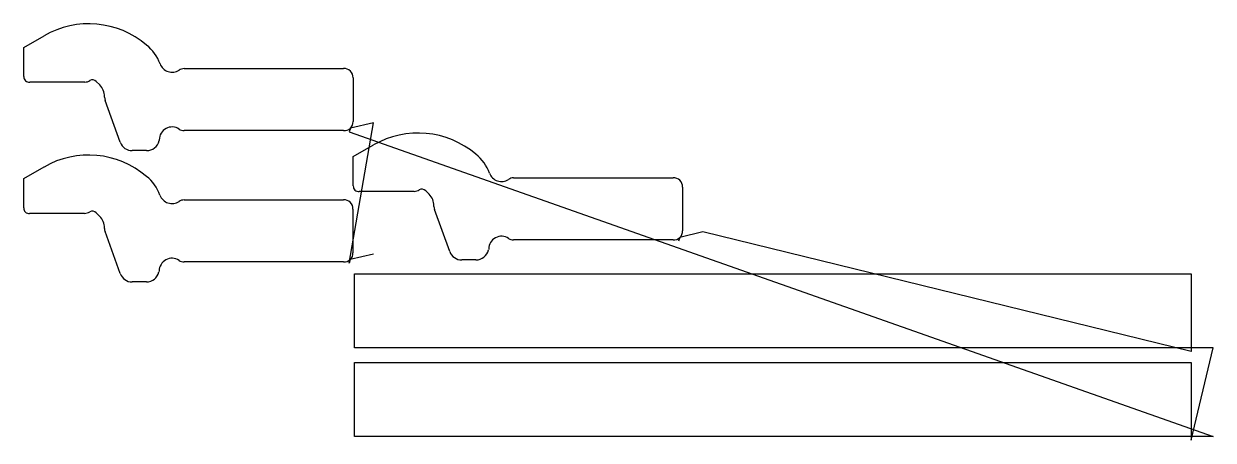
# Model space of a CAD drawing. Header units: metres. Extents: x 570 to 2200, y 15 to 586.
import ezdxf

# ---------------------------------------------------------------- set-up
doc = ezdxf.new("R2010")
doc.units = ezdxf.units.M

msp = doc.modelspace()

# ---------------------------------------------------------------- linework, layer by layer
at = {"layer": 'TOOL_0'}
for p, q in [((570.317, 553.726), (597.988, 569.702)), ((570.317, 513.571), (570.317, 553.726)), ((789.901, 524.571), (1008.318, 524.571)), ((653.639, 506.071), (578.317, 506.071)), ((674.227, 502.126), (669.478, 506.875)), ((1021.318, 512.071), (1021.318, 452.071)), ((680.817, 485.327), (680.817, 486.216)), ((702.383, 423.61), (681.565, 481.069)), ((1015.88, 257.848), (1049.369, 450.387)), ((1017.648, 442.878), (1016.021, 437.881)), ((1049.369, 450.387), (1017.646, 442.877)), ((755.816, 427.023), (755.428, 425.81)), ((1008.316, 439.57), (789.899, 439.57)), ((1016.021, 437.881), (2199.707, 20.042)), ((738.316, 412.071), (718.836, 412.071)), ((1021.639, 403.885), (1049.31, 419.861)), ((1021.639, 363.73), (1021.639, 403.885)), ((570.176, 373.693), (597.847, 389.669)), ((570.176, 333.538), (570.176, 373.693)), ((1241.223, 374.73), (1459.64, 374.73)), ((1472.64, 362.23), (1472.64, 302.23)), ((789.76, 344.538), (1008.177, 344.538)), ((1104.961, 356.23), (1029.639, 356.23)), ((1125.549, 352.285), (1120.8, 357.034)), ((653.498, 326.038), (578.176, 326.038)), ((674.086, 322.093), (669.337, 326.842)), ((1021.177, 332.038), (1021.177, 272.038)), ((1132.139, 335.486), (1132.139, 336.375)), ((1153.705, 273.769), (1132.887, 331.228)), ((680.676, 305.294), (680.676, 306.183)), ((702.242, 243.577), (681.424, 301.036)), ((1500.692, 300.545), (1468.968, 293.036)), ((2169.707, 136.622), (1500.692, 300.545)), ((1207.138, 277.182), (1206.75, 275.969)), ((1459.638, 289.729), (1241.221, 289.729)), ((1468.97, 293.037), (1467.343, 288.04)), ((1017.507, 262.845), (1015.88, 257.848)), ((1049.229, 270.354), (1017.505, 262.844)), ((1189.638, 262.23), (1170.158, 262.23)), ((755.675, 246.99), (755.287, 245.777)), ((1008.175, 259.537), (789.758, 259.537)), ((738.175, 232.038), (718.695, 232.038)), ((1023.207, 141.647), (1023.207, 243.147)), ((1023.207, 243.147), (2169.707, 243.147)), ((2169.707, 243.147), (2169.707, 141.647)), ((2169.707, 141.647), (1023.207, 141.647)), ((2169.707, 15.017), (2199.707, 141.647)), ((2199.707, 141.647), (2169.707, 141.647)), ((2169.707, 141.647), (2169.707, 136.622)), ((1023.207, 20.042), (1023.207, 121.542)), ((1023.207, 121.542), (2169.707, 121.542)), ((2169.707, 121.542), (2169.707, 20.042)), ((2169.707, 20.042), (1023.207, 20.042)), ((2199.707, 20.042), (2169.707, 20.042)), ((2169.707, 20.042), (2169.707, 15.017))]:
    msp.add_line(p, q, dxfattribs=at)
for centre, radius, start, end in [((659.076, 463.863), 122.203, 49.569678, 119.99262), ((701.67, 510.968), 58.754, 20.060006, 51.397151), ((773.317, 537.071), 17.5, 199.87737, 303.559307), ((789.962, 511.87), 12.702, 90.275176, 123.285966), ((1009.33, 512.614), 12, 357.406543, 94.837791), ((577.293, 512.996), 7, 175.288021, 278.411376), ((653.519, 519.14), 13.069, 270.526077, 303.240183), ((664.175, 501.572), 7.5, 45, 117.750712), ((658.2, 486.167), 22.617, 0.124132, 44.878193), ((693.837, 485.418), 13.02, 180.400448, 199.51351), ((773.316, 427.07), 17.499, 56.443421, 180.15388), ((789.96, 452.272), 12.702, 236.716509, 269.724845), ((1009.329, 451.527), 12, 265.157451, 313.875638), ((1009.33, 451.528), 12, 313.87908, 2.593457), ((738.272, 429.652), 17.581, 270.143394, 347.377165), ((1110.398, 314.022), 122.203, 49.569678, 119.99262), ((718.836, 429.571), 17.5, 199.915692, 270), ((658.935, 283.83), 122.203, 49.569678, 119.99262), ((1152.992, 361.127), 58.754, 20.060006, 51.397151), ((701.529, 330.935), 58.754, 20.060006, 51.397151), ((1224.639, 387.23), 17.5, 199.87737, 303.559307), ((1028.615, 363.155), 7, 175.288021, 278.411376), ((1115.497, 351.731), 7.5, 45, 117.750712), ((1241.284, 362.029), 12.702, 90.275176, 123.285966), ((1460.652, 362.773), 12, 357.406543, 94.837791), ((773.176, 357.038), 17.5, 199.87737, 303.559307), ((789.821, 331.837), 12.702, 90.275176, 123.285966), ((1009.189, 332.581), 12, 357.406543, 94.837791), ((1104.841, 369.299), 13.069, 270.526077, 303.240183), ((1109.522, 336.326), 22.617, 0.124132, 44.878193), ((577.152, 332.963), 7, 175.288021, 278.411376), ((653.378, 339.107), 13.069, 270.526077, 303.240183), ((664.034, 321.539), 7.5, 45, 117.750712), ((1145.159, 335.577), 13.02, 180.400448, 199.51351), ((658.059, 306.134), 22.617, 0.124132, 44.878193), ((693.696, 305.385), 13.02, 180.400448, 199.51351), ((1224.638, 277.229), 17.499, 56.443421, 180.15388), ((1460.652, 301.687), 12, 313.87908, 2.593457), ((1241.282, 302.431), 12.702, 236.716509, 269.724845), ((1460.651, 301.686), 12, 265.157451, 313.875638), ((773.175, 247.037), 17.499, 56.443421, 180.15388), ((789.819, 272.239), 12.702, 236.716509, 269.724845), ((1009.188, 271.494), 12, 265.157451, 313.875638), ((1009.189, 271.495), 12, 313.87908, 2.593457), ((1170.158, 279.73), 17.5, 199.915692, 270), ((1189.594, 279.811), 17.581, 270.143394, 347.377165), ((738.131, 249.619), 17.581, 270.143394, 347.377165), ((718.695, 249.538), 17.5, 199.915692, 270)]:
    msp.add_arc(centre, radius, start, end, dxfattribs=at)

doc.saveas('drawing.dxf')
